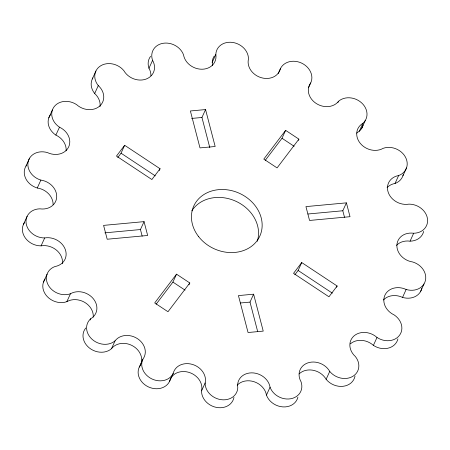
<?xml version="1.0" encoding="UTF-8"?>
<svg xmlns="http://www.w3.org/2000/svg" width="450" height="450" viewBox="0 0 450 450"><rect width="100%" height="100%" fill="white"/><g stroke="black" fill="none" stroke-linecap="round" stroke-linejoin="round"><path stroke-width="0.67" d="M25.976 166.084L29.582 158.169M48.808 117.855L52.414 109.941M66.133 150.761A16.746 14.057 24.5 0 0 55.879 135.101L59.484 127.187A16.746 14.057 24.5 0 1 54.157 106.706A16.746 14.057 24.5 0 1 76.601 104.625A16.746 14.057 24.5 0 0 99.636 106.127A16.746 14.057 24.5 0 0 98.28 85.596A16.746 14.057 24.5 0 1 100.946 65.638A16.746 14.057 24.5 0 1 123.868 70.689A16.746 14.057 24.5 0 0 145.974 79.121A16.746 14.057 24.5 0 0 152.578 60.345A16.746 14.057 24.5 0 1 162.922 43.318A16.746 14.057 24.5 0 1 183.544 54.883A16.746 14.057 24.5 0 0 202.061 69.233A16.746 14.057 24.5 0 0 215.826 54.473A16.746 14.057 24.5 0 1 232.605 42.429A16.746 14.057 24.5 0 1 248.445 59.124A16.746 14.057 24.5 0 0 261.129 77.659A16.746 14.057 24.5 0 0 280.401 68.698A16.746 14.057 24.5 0 1 301.584 63.09A16.746 14.057 24.5 0 1 310.731 82.896A16.746 14.057 24.5 0 0 316.063 103.376A16.746 14.057 24.5 0 0 338.512 101.295A16.746 14.057 24.5 0 1 361.541 102.797A16.746 14.057 24.5 0 1 362.897 123.328A16.746 14.057 24.5 0 0 360.225 143.286A16.746 14.057 24.5 0 0 383.147 148.331A16.746 14.057 24.5 0 1 405.253 156.769A16.746 14.057 24.5 0 1 398.644 175.545L395.038 183.459A16.746 14.057 24.5 0 0 387.09 187.611M53.106 204.705A16.746 14.057 24.5 0 0 37.266 188.01L40.871 180.096A16.746 14.057 24.5 0 1 28.187 161.561A16.746 14.057 24.5 0 1 47.453 152.601A16.746 14.057 24.5 0 0 68.636 146.993A16.746 14.057 24.5 0 0 59.484 127.187M23.541 224.201L27.146 216.287M92.301 78.958L95.912 71.044M100.041 106.594A16.746 14.057 24.5 0 0 94.674 93.51L98.28 85.596M62.421 263.728A16.746 14.057 24.5 0 0 41.079 245.857L44.685 237.943A16.746 14.057 24.5 0 1 26.173 223.594A16.746 14.057 24.5 0 1 39.938 208.834A16.746 14.057 24.5 0 0 56.711 196.791A16.746 14.057 24.5 0 0 40.871 180.096M43.476 282.094L47.081 274.179M150.924 75.752A16.746 14.057 24.5 0 0 148.972 68.259L152.578 60.345M117.771 157.517L121.044 153.203L124.65 145.288L160.065 168.744L159.232 170.567M45.214 278.865A16.746 14.057 24.5 0 0 47.244 296.578A16.746 14.057 24.5 0 0 66.853 301.669L70.464 293.754A16.746 14.057 24.5 0 1 93.381 298.8A16.746 14.057 24.5 0 1 90.714 318.757A16.746 14.057 24.5 0 0 92.064 339.289A16.746 14.057 24.5 0 0 115.099 340.796A16.746 14.057 24.5 0 1 137.543 338.709A16.746 14.057 24.5 0 1 142.875 359.19A16.746 14.057 24.5 0 0 152.027 378.996A16.746 14.057 24.5 0 0 173.205 373.393A16.746 14.057 24.5 0 1 192.476 364.427A16.746 14.057 24.5 0 1 205.161 382.961A16.746 14.057 24.5 0 0 221.006 399.656A16.746 14.057 24.5 0 0 237.78 387.613A16.746 14.057 24.5 0 1 251.544 372.853A16.746 14.057 24.5 0 1 270.062 387.202A16.746 14.057 24.5 0 0 290.683 398.767A16.746 14.057 24.5 0 0 301.027 381.741A16.746 14.057 24.5 0 1 307.637 362.964A16.746 14.057 24.5 0 1 329.738 371.402A16.746 14.057 24.5 0 0 352.659 376.447A16.746 14.057 24.5 0 0 355.326 356.49A16.746 14.057 24.5 0 1 353.97 335.959A16.746 14.057 24.5 0 1 377.004 337.466A16.746 14.057 24.5 0 0 399.454 335.379A16.746 14.057 24.5 0 0 394.121 314.899A16.746 14.057 24.5 0 1 384.969 295.093A16.746 14.057 24.5 0 1 406.153 289.485A16.746 14.057 24.5 0 0 425.424 280.524A16.746 14.057 24.5 0 0 412.734 261.99A16.746 14.057 24.5 0 1 396.894 245.295A16.746 14.057 24.5 0 1 413.668 233.252A16.746 14.057 24.5 0 0 427.438 218.492A16.746 14.057 24.5 0 0 408.921 204.143A16.746 14.057 24.5 0 1 388.299 192.572A16.746 14.057 24.5 0 1 398.644 175.545M90.157 319.978L90.714 318.757M212.355 65.548A16.746 14.057 24.5 0 0 212.22 62.387L215.826 54.473M142.166 236.138L140.451 229.545L144.056 221.631L103.59 225.388L107.19 239.231L147.662 235.479L144.056 221.631M209.812 147.69L201.949 117.478L205.554 109.569L190.378 110.976L199.991 147.898L215.167 146.492L205.554 109.569M85.793 328.011A16.746 14.057 24.5 0 0 89.28 347.901A16.746 14.057 24.5 0 0 111.487 348.705L115.099 340.796M156.133 304.217L172.918 282.088L176.524 274.174L189.804 282.971L188.972 284.799M233.972 397.378A16.746 14.057 24.5 0 1 216.332 407.385A16.746 14.057 24.5 0 1 201.555 390.876A16.746 14.057 24.5 0 0 188.871 372.341A16.746 14.057 24.5 0 0 169.599 381.302A16.746 14.057 24.5 0 1 148.416 386.91A16.746 14.057 24.5 0 1 139.269 367.104L142.875 359.19M278.184 73.564L280.401 68.698M169.599 381.302L173.205 373.393M265.23 160.391L282.015 138.263L285.621 130.354L298.901 139.146L298.35 140.366M308.509 87.767L310.731 82.896M201.555 390.876L205.161 382.961M337.956 102.51L338.512 101.295M257.698 331.639L250.009 302.102L253.614 294.188L238.438 295.594L248.051 332.522L263.227 331.11L253.614 294.188M356.754 133.155A16.746 14.057 24.5 0 1 359.286 131.243L362.897 123.328M361.676 128.402L365.287 120.493M294.846 274.787L298.119 270.472L301.725 262.558L337.14 286.009L336.583 287.229M344.526 217.361L342.81 210.769L346.416 202.854L305.944 206.606L309.549 220.455L350.021 216.697L346.416 202.854M297.917 397.17A16.746 14.057 24.5 0 1 282.892 406.901A16.746 14.057 24.5 0 1 266.456 395.117L270.062 387.202M402.919 175.821L406.524 167.906M299.126 373.894A16.746 14.057 24.5 0 1 326.132 379.311L329.738 371.402M396.501 245.391A16.746 14.057 24.5 0 1 410.062 241.166L413.668 233.252M350.364 343.873A16.746 14.057 24.5 0 1 373.399 345.375L377.004 337.466M383.439 299.959A16.746 14.057 24.5 0 1 402.548 297.399L406.153 289.485M420.418 291.831L424.024 283.916M124.65 145.288L116.466 156.077L151.881 179.528L160.065 168.744M176.524 274.174L154.704 302.94L167.985 311.738L189.804 282.971M285.621 130.354L263.801 159.114L277.082 167.912L298.901 139.146M301.725 262.558L293.541 273.341L328.956 296.798L337.14 286.009M191.599 118.44L201.949 117.478M104.867 232.847L140.451 229.545M307.918 214.003L342.81 210.769M240.351 302.996L250.009 302.102M282.015 138.263L294.142 146.295M121.044 153.203L155.301 175.888M298.119 270.472L332.37 293.152M172.918 282.088L185.04 290.121M423.669 231.396A16.746 14.057 24.5 0 1 410.062 241.166M421.813 288.439A16.746 14.057 24.5 0 1 402.548 297.399M397.935 338.884A16.746 14.057 24.5 0 1 373.399 345.375M355.033 376.037A16.746 14.057 24.5 0 1 343.046 386.303A16.746 14.057 24.5 0 1 326.132 379.311M237.223 385.172A16.746 14.057 24.5 0 1 254.301 381.797A16.746 14.057 24.5 0 1 266.456 395.117M111.487 348.705A16.746 14.057 24.5 0 1 133.937 346.624A16.746 14.057 24.5 0 1 139.269 367.104M66.853 301.669A16.746 14.057 24.5 0 1 84.611 302.31A16.746 14.057 24.5 0 1 93.251 317.126M41.079 245.857A16.746 14.057 24.5 0 1 25.279 237.926A16.746 14.057 24.5 0 1 24.457 222.604M37.266 188.01A16.746 14.057 24.5 0 1 26.668 165.066M55.879 135.101A16.746 14.057 24.5 0 1 50.546 114.621M94.674 93.51A16.746 14.057 24.5 0 1 92.886 77.878M148.972 68.259A16.746 14.057 24.5 0 1 150.564 56.334M212.22 62.387A16.746 14.057 24.5 0 1 214.284 56.014M363.077 125.01A16.746 14.057 24.5 0 1 359.286 131.243M403.267 174.639A16.746 14.057 24.5 0 1 395.038 183.459M191.818 210.864A36.292 30.471 24.5 0 1 236.121 201.364A36.292 30.471 24.5 0 1 257.276 241.279M70.464 293.754A16.746 14.057 24.5 0 1 48.358 285.317A16.746 14.057 24.5 0 1 54.962 266.541A16.746 14.057 24.5 0 0 65.306 249.514A16.746 14.057 24.5 0 0 44.685 237.943M198.697 236.722A36.292 30.471 24.5 0 0 259.436 236.908A36.292 30.471 24.5 0 0 222.272 189.495A36.292 30.471 24.5 0 0 198.697 236.722"/></g></svg>
